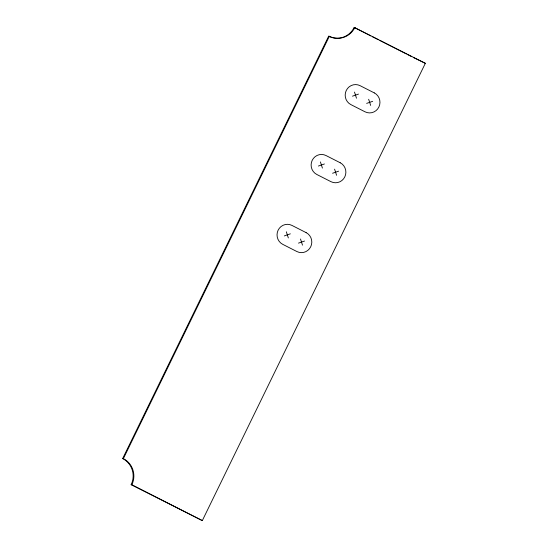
<?xml version="1.0" encoding="UTF-8"?>
<svg xmlns="http://www.w3.org/2000/svg" width="548" height="548" viewBox="0 0 548 548"><rect width="100%" height="100%" fill="white"/><g stroke="black" fill="none" stroke-linecap="round" stroke-linejoin="round"><path stroke-width="0.82" d="M122.656 458.566L328.649 36.216A19.495 19.016 -84.8 0 0 354.172 27.4L425.344 63.315L202.315 520.6L131.143 484.685A19.495 19.016 -84.8 0 0 122.656 458.566L123.369 458.628A19.495 19.016 -84.8 0 1 131.856 484.747L202.315 520.6M123.369 458.628L329.362 36.278A19.495 19.016 -84.8 0 0 354.885 27.462M352.48 96.174L358.495 94.098M366.653 103.387L372.667 101.312M318.402 166.044L324.416 163.968M332.574 173.257L338.589 171.175M284.323 235.914L290.344 233.832M298.496 243.12L304.517 241.045M328.649 36.216L329.362 36.278M425.344 63.315L413.267 57.472M131.143 484.685L131.856 484.747M354.172 27.4L370.838 35.88M372.352 36.654L378.415 39.737M379.935 40.504L406.452 53.999M407.965 54.773L411.754 56.697M368.66 99.27L370.66 105.428M354.488 92.057L356.488 98.215M334.581 169.14L336.582 175.292M320.409 161.927L322.409 168.085M300.503 239.003L302.503 245.161M286.337 231.797L288.337 237.948M374.27 92.886L360.105 85.68A10.563 10.302 -84.8 0 0 346.274 90.447A10.563 10.302 -84.8 0 0 350.871 104.6L365.043 111.813A10.563 10.302 -84.8 0 0 378.874 107.038A10.563 10.302 -84.8 0 0 374.27 92.886M340.198 162.756L326.026 155.543A10.563 10.302 -84.8 0 0 312.202 160.317A10.563 10.302 -84.8 0 0 316.799 174.47L330.965 181.676A10.563 10.302 -84.8 0 0 344.795 176.901A10.563 10.302 -84.8 0 0 340.198 162.756M306.12 232.619L291.947 225.413A10.563 10.302 -84.8 0 0 278.124 230.187A10.563 10.302 -84.8 0 0 282.72 244.333L296.893 251.546A10.563 10.302 -84.8 0 0 310.716 246.771A10.563 10.302 -84.8 0 0 306.12 232.619"/></g></svg>
